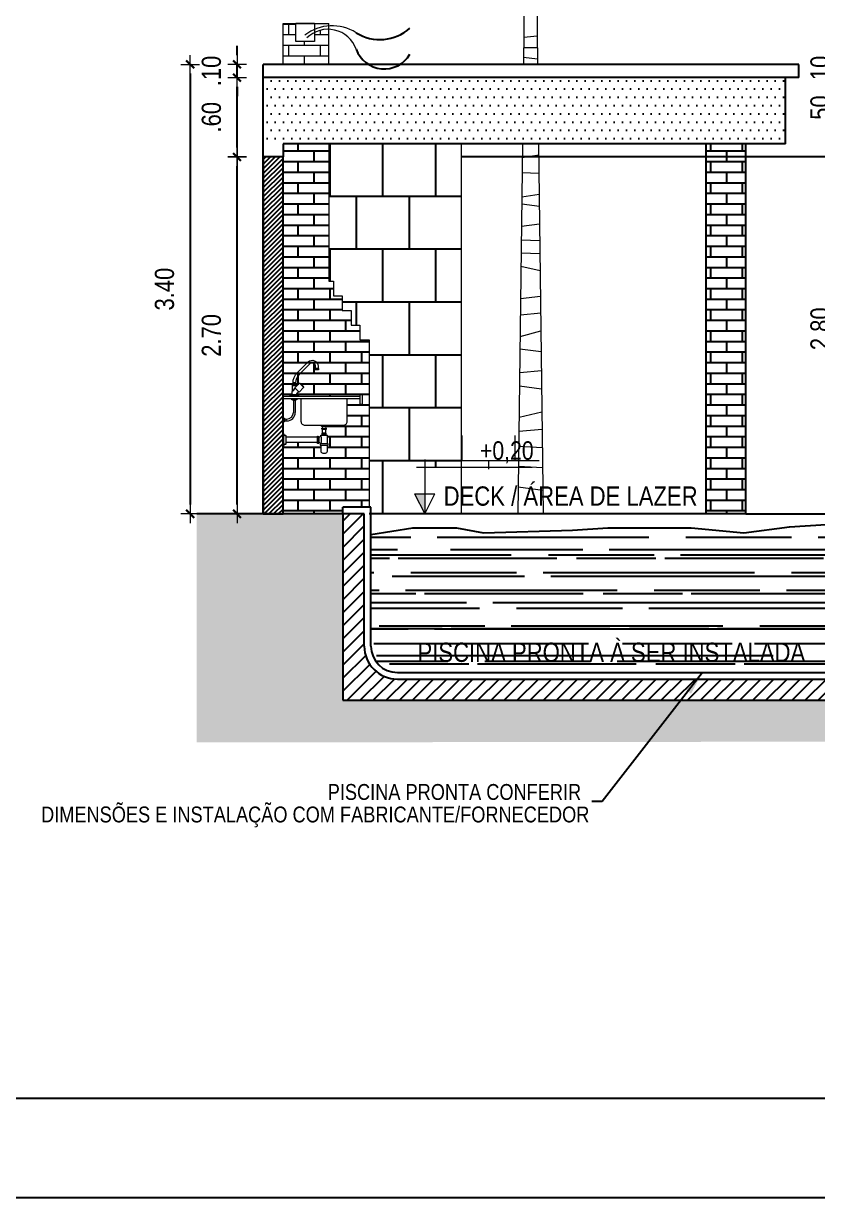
# Model space of a CAD drawing. Header units: millimetres. Extents: x -6300 to 1991, y -4770 to 4545.
# Drawn here: x 1393.03 to 1399.04, y 90.19 to 99.07 of the extents above; entities that cross this region are included whole.
import ezdxf
from ezdxf.enums import TextEntityAlignment as Align

# ---------------------------------------------------------------- set-up
doc = ezdxf.new("R2010")
doc.units = ezdxf.units.MM
doc.header["$LTSCALE"] = 20
doc.header["$MEASUREMENT"] = 0
doc.layers.get('0').update_dxf_attribs({"linetype": 'CONTINUOUS'})
doc.layers.get('DEFPOINTS').update_dxf_attribs({"linetype": 'CONTINUOUS'})
for name, color, linetype, lineweight in [('AMBIENTACIÓN', 3, 'CONTINUOUS', 0), ('E-Cta-W', 7, 'CONTINUOUS', 20), ('E-Pen-C', 4, 'CONTINUOUS', 15), ('E-Pen-G', 3, 'CONTINUOUS', 30), ('E-Txt-W', 7, 'CONTINUOUS', 20)]:
    doc.layers.add(name, color=color, linetype=linetype, lineweight=lineweight)
for name, color, linetype in [('COTA', 7, 'CONTINUOUS'), ('COTAS', 3, 'CONTINUOUS'), ('E-hatch', 8, 'CONTINUOUS'), ('E-txt-g', 3, 'CONTINUOUS')]:
    doc.layers.add(name, color=color, linetype=linetype)
doc.styles.add('F2', font='ARIALN.TTF')
doc.styles.add('REG60', font='romans.shx', dxfattribs={"width": 0.8, "height": 0.15})
doc.styles.add('REG80', font='romans.shx', dxfattribs={"width": 0.8, "height": 0.2})
doc.dimstyles.new('DIMENSION-1', dxfattribs={"dimtxt": 0.145, "dimasz": 0.07, "dimexe": 1, "dimexo": 0, "dimgap": 0.12, "dimtad": 1, "dimzin": 7, "dimdsep": 46, "dimtxsty": 'F2', "dimblk1": 'TRACO', "dimblk2": 'TRACO', "dimsah": 1, "dimcen": 1, "dimse1": 1, "dimse2": 1, "dimclrd": 4, "dimclre": 256, "dimclrt": 4, "dimadec": 8, "dimazin": 0, "dimtfac": 1, "dimtix": 1, "dimtmove": 2, "dimatfit": 3, "dimldrblk": 'TRACO', "dimfxl": 1, "dimtolj": 1, "dimtzin": 0, "dimarcsym": 0})
doc.dimstyles.get("Standard").update_dxf_attribs({"dimtxt": 0.18, "dimasz": 0.18, "dimexe": 0.18, "dimexo": 0.0625, "dimgap": 0.09, "dimtad": 0, "dimtih": 1, "dimtoh": 1, "dimdec": 4, "dimzin": 0, "dimdsep": 46, "dimtxsty": 'Standard', "dimcen": 0.09, "dimadec": 0, "dimazin": 0, "dimtfac": 1, "dimtdec": 4, "dimtofl": 0, "dimtmove": 0, "dimatfit": 3, "dimfxl": 1, "dimtolj": 1, "dimtzin": 0, "dimarcsym": 0})
pattern_1 = [(0, (116.748856, -69.83677), (0, 0.08001), []), (90, (116.74886, -69.83677), (-0.12, 0.08001), [0.08001, -0.08001])]
pattern_2 = [(0, (116.74886, -69.83677), (0, 0.4), []), (90, (116.74886, -69.83677), (-0.2, 0.4), [0.4, -0.4])]

# ---------------------------------------------------------------- blocks, each defined once
blk = doc.blocks.new('TXT-AMB75')
at = {"layer": 'E-txt-g', "style": 'REG80', "width": 0.8, "flags": 8}
blk.add_attdef('TXT', text='', height=0.2, dxfattribs=at).set_placement((0.005, 0.296), align=Align.CENTER)
at = {"layer": 'E-Txt-W', "style": 'REG60', "width": 0.8, "flags": 8}
blk.add_attdef('TXT', text='', height=0.15, dxfattribs=at).set_placement((0.005, 0.027), align=Align.CENTER)
blk = doc.blocks.new('Ind-Nivel-CT2')
at = {"color": 4}
for p, q in [((0, 0.587), (0, 0)), ((-0.088, 0.505), (1.16, 0.505)), ((-0.109, 0.218), (0, 0)), ((-0.109, 0.218), (0.109, 0.218)), ((0, 0), (0.109, 0.218))]:
    blk.add_line(p, q, dxfattribs=at)
blk.add_solid([(-0.109, 0.218), (0, 0.218), (0, 0)], dxfattribs=at)
at = {"color": 4, "style": 'F2'}
blk.add_attdef('NIVEL1', (0.162, 0.601), '', height=0.2, dxfattribs=at)
blk = doc.blocks.new('TRACO')
at = {"layer": 'E-Pen-C'}
for p, q in [((-1, 0), (1, 0)), ((0, 1), (0, -1))]:
    blk.add_line(p, q, dxfattribs=at)
at = {"layer": 'E-Pen-G'}
blk.add_line((-0.42, -0.42), (0.42, 0.42), dxfattribs=at)
blk = doc.blocks.new('*D680')
at = {"layer": 'COTA', "color": 4, "linetype": 'Continuous', "lineweight": -2}
blk.add_line((1394.6463, 95.4296), (1394.6463, 97.9896), dxfattribs=at)
at = {"layer": 'DEFPOINTS', "color": 0, "linetype": 'Continuous'}
for p in [(1394.6463, 98.0596), (1394.8441, 98.0596, 3.6436), (1394.8441, 95.3596, 3.6436)]:
    blk.add_point(p, dxfattribs=at)
at = {"layer": 'COTA', "color": 4, "linetype": 'Continuous', "lineweight": -2, "xscale": 0.07, "yscale": 0.07, "zscale": 0.07}
for p, rotation in [((1394.6463, 98.0596), 90), ((1394.6463, 95.3596), 270)]:
    blk.add_blockref('TRACO', p, dxfattribs=dict(at, rotation=rotation))
at = {"layer": 'COTA', "color": 4, "linetype": 'Continuous', "insert": (1394.4523, 96.7096), "char_height": 0.145, "attachment_point": 5, "rotation": 90, "style": 'F2'}
blk.add_mtext('\\A1;2.70', dxfattribs=at)
blk = doc.blocks.new('*D681')
at = {"layer": 'COTA', "color": 4, "linetype": 'Continuous', "lineweight": -2}
blk.add_line((1394.6463, 98.1296), (1394.6463, 98.5896), dxfattribs=at)
at = {"layer": 'DEFPOINTS', "color": 0, "linetype": 'Continuous'}
for p in [(1394.6463, 98.6596), (1394.8441, 98.6596, 3.6436), (1394.8441, 98.0596, 3.6436)]:
    blk.add_point(p, dxfattribs=at)
at = {"layer": 'COTA', "color": 4, "linetype": 'Continuous', "lineweight": -2, "xscale": 0.07, "yscale": 0.07, "zscale": 0.07}
for p, rotation in [((1394.6463, 98.6596), 90), ((1394.6463, 98.0596), 270)]:
    blk.add_blockref('TRACO', p, dxfattribs=dict(at, rotation=rotation))
at = {"layer": 'COTA', "color": 4, "linetype": 'Continuous', "insert": (1394.4523, 98.3596), "char_height": 0.145, "attachment_point": 5, "rotation": 90, "style": 'F2'}
blk.add_mtext('\\A1;.60', dxfattribs=at)
blk = doc.blocks.new('*D682')
at = {"layer": 'COTA', "color": 4, "linetype": 'Continuous', "lineweight": -2}
for p, q in [((1394.6463, 98.8296), (1394.6463, 98.8996)), ((1394.6463, 98.6596), (1394.6463, 98.7596)), ((1394.6463, 98.5896), (1394.6463, 98.5196))]:
    blk.add_line(p, q, dxfattribs=at)
at = {"layer": 'DEFPOINTS', "color": 0, "linetype": 'Continuous'}
for p in [(1394.6463, 98.7596), (1394.8441, 98.7596, 3.6436), (1394.8441, 98.6596, 3.6436)]:
    blk.add_point(p, dxfattribs=at)
at = {"layer": 'COTA', "color": 4, "linetype": 'Continuous', "lineweight": -2, "xscale": 0.07, "yscale": 0.07, "zscale": 0.07}
for p, rotation in [((1394.6463, 98.7596), 270), ((1394.6463, 98.6596), 90)]:
    blk.add_blockref('TRACO', p, dxfattribs=dict(at, rotation=rotation))
at = {"layer": 'COTA', "color": 4, "linetype": 'Continuous', "insert": (1394.4523, 98.7096), "char_height": 0.145, "attachment_point": 5, "rotation": 90, "style": 'F2'}
blk.add_mtext('\\A1;.10', dxfattribs=at)
blk = doc.blocks.new('*D683')
at = {"layer": 'COTA', "color": 4, "linetype": 'Continuous', "lineweight": -2}
blk.add_line((1394.2916, 98.6896), (1394.2916, 95.4296), dxfattribs=at)
at = {"layer": 'DEFPOINTS', "color": 0, "linetype": 'Continuous'}
for p in [(1394.8441, 98.7596, 3.6436), (1394.2916, 95.3596), (1394.8441, 95.3596, 3.6436)]:
    blk.add_point(p, dxfattribs=at)
at = {"layer": 'COTA', "color": 4, "linetype": 'Continuous', "lineweight": -2, "xscale": 0.07, "yscale": 0.07, "zscale": 0.07}
for p, rotation in [((1394.2916, 98.7596), 90), ((1394.2916, 95.3596), 270)]:
    blk.add_blockref('TRACO', p, dxfattribs=dict(at, rotation=rotation))
at = {"layer": 'COTA', "color": 4, "linetype": 'Continuous', "insert": (1394.0975, 97.0596), "char_height": 0.145, "attachment_point": 5, "rotation": 90, "style": 'F2'}
blk.add_mtext('\\A1;3.40', dxfattribs=at)
blk = doc.blocks.new('*D684')
at = {"layer": 'COTA', "color": 4, "linetype": 'Continuous', "lineweight": -2}
for p, q in [((1399.2496, 98.8296), (1399.2496, 98.8996)), ((1399.2496, 98.7596), (1399.2496, 98.6596)), ((1399.2496, 98.5896), (1399.2496, 98.5196))]:
    blk.add_line(p, q, dxfattribs=at)
at = {"layer": 'DEFPOINTS', "color": 0, "linetype": 'Continuous'}
for p in [(1398.8941, 98.7596, 3.3971), (1398.8941, 98.6596, 3.6436), (1399.2496, 98.6596)]:
    blk.add_point(p, dxfattribs=at)
at = {"layer": 'COTA', "color": 4, "linetype": 'Continuous', "lineweight": -2, "xscale": 0.07, "yscale": 0.07, "zscale": 0.07}
for p, rotation in [((1399.2496, 98.7596), 270), ((1399.2496, 98.6596), 90)]:
    blk.add_blockref('TRACO', p, dxfattribs=dict(at, rotation=rotation))
at = {"layer": 'COTA', "color": 4, "linetype": 'Continuous', "insert": (1399.0555, 98.7096), "char_height": 0.145, "attachment_point": 5, "rotation": 90, "style": 'F2'}
blk.add_mtext('\\A1;.10', dxfattribs=at)
blk = doc.blocks.new('*D685')
at = {"layer": 'COTA', "color": 4, "linetype": 'Continuous', "lineweight": -2}
blk.add_line((1399.2496, 98.5896), (1399.2496, 98.2296), dxfattribs=at)
at = {"layer": 'DEFPOINTS', "color": 0, "linetype": 'Continuous'}
for p in [(1398.8941, 98.6596, 3.6436), (1398.7941, 98.1596, 3.3971), (1399.2496, 98.1596)]:
    blk.add_point(p, dxfattribs=at)
at = {"layer": 'COTA', "color": 4, "linetype": 'Continuous', "lineweight": -2, "xscale": 0.07, "yscale": 0.07, "zscale": 0.07}
for p, rotation in [((1399.2496, 98.6596), 90), ((1399.2496, 98.1596), 270)]:
    blk.add_blockref('TRACO', p, dxfattribs=dict(at, rotation=rotation))
at = {"layer": 'COTA', "color": 4, "linetype": 'Continuous', "insert": (1399.0555, 98.4096), "char_height": 0.145, "attachment_point": 5, "rotation": 90, "style": 'F2'}
blk.add_mtext('\\A1;.50', dxfattribs=at)
blk = doc.blocks.new('*D686')
at = {"layer": 'COTA', "color": 4, "linetype": 'Continuous', "lineweight": -2}
blk.add_line((1399.2496, 98.0896), (1399.2496, 95.4296), dxfattribs=at)
at = {"layer": 'DEFPOINTS', "color": 0, "linetype": 'Continuous'}
for p in [(1398.7941, 98.1596, 3.3971), (1398.4941, 95.3596, 4.4337), (1399.2496, 95.3596)]:
    blk.add_point(p, dxfattribs=at)
at = {"layer": 'COTA', "color": 4, "linetype": 'Continuous', "lineweight": -2, "xscale": 0.07, "yscale": 0.07, "zscale": 0.07}
for p, rotation in [((1399.2496, 98.1596), 90), ((1399.2496, 95.3596), 270)]:
    blk.add_blockref('TRACO', p, dxfattribs=dict(at, rotation=rotation))
at = {"layer": 'COTA', "color": 4, "linetype": 'Continuous', "insert": (1399.0555, 96.7596), "char_height": 0.145, "attachment_point": 5, "rotation": 90, "style": 'F2'}
blk.add_mtext('\\A1;2.80', dxfattribs=at)

msp = doc.modelspace()

# ---------------------------------------------------------------- hatches: boundary and pattern name
h = msp.add_hatch()
h.set_pattern_fill('DOTS', style=0)
h.set_pattern_definition([(0, (-28.533675, -25.989045), (0.03125, 0.0625), [0, -0.0625])])
h.paths.add_polyline_path([(1394.8441, 98.6596), (1394.8441, 98.1596), (1394.9941, 98.1596), (1398.7941, 98.1596), (1398.7941, 98.6596)])
at = {"layer": 'AMBIENTACIÓN', "lineweight": 13}
h = msp.add_hatch(dxfattribs=at)
h.set_pattern_fill('AR-BRSTD', color=8, scale=0.03, style=0)
h.set_pattern_definition([(0, (92.55654, -69.83677), (0, 0.08001), []), (90, (92.55654, -69.83677), (-0.12, 0.08001), [0.08001, -0.08001])])
h.paths.add_polyline_path([(1395.3396, 99.0246, 0.124316), (1395.2315, 99.0003), (1395.2315, 98.933), (1395.0898, 98.933), (1395.0898, 99.0674), (1394.9941, 99.0674), (1394.9941, 98.7596), (1395.3396, 98.7596)])
h = msp.add_hatch(dxfattribs=at)
h.set_pattern_fill('AR-B88', color=8, scale=0.05, style=0)
h.set_pattern_definition(pattern_2)
h.paths.add_polyline_path([(1396.2627, 95.699), (1396.9311, 95.699), (1396.9311, 95.9514), (1396.2627, 95.9514)])
at = {"layer": 'COTA', "linetype": 'Continuous'}
h = msp.add_hatch(dxfattribs=at)
h.set_pattern_fill('AR-BRSTD', color=8, scale=0.03, style=0)
h.set_pattern_definition(pattern_1)
edge = h.paths.add_edge_path()
edge.add_line((1395.3408, 98.1596), (1394.9941, 98.1596))
edge.add_line((1394.9941, 98.1596), (1394.9941, 96.2496))
edge.add_line((1394.9941, 96.2496), (1395.0441, 96.2496))
edge.add_line((1395.0441, 96.2496), (1395.0441, 96.2516))
edge.add_line((1395.0441, 96.2516), (1395.0616, 96.2596))
edge.add_line((1395.0616, 96.2596), (1395.0616, 96.2763))
edge.add_arc((1395.0816, 96.2763), 0.02, 151.04498, 180, ccw=False)
edge.add_line((1395.0641, 96.286), (1395.0641, 96.3296))
edge.add_line((1395.0641, 96.3296), (1395.0641, 96.3396))
edge.add_line((1395.0641, 96.3396), (1395.0691, 96.3496))
edge.add_line((1395.0691, 96.3496), (1395.0891, 96.3496))
edge.add_line((1395.0891, 96.3496), (1395.0941, 96.3396))
edge.add_line((1395.0941, 96.3396), (1395.0941, 96.3296))
edge.add_line((1395.0941, 96.3296), (1395.0941, 96.3242))
edge.add_line((1395.0941, 96.3242), (1395.1182, 96.3482))
edge.add_arc((1395.0788, 96.2771), 0.0813, 28.93726, 61.06274, ccw=False)
edge.add_line((1395.15, 96.3164), (1395.1146, 96.2811))
edge.add_line((1395.1146, 96.2811), (1395.0972, 96.2707))
edge.add_arc((1395.0986, 96.2693), 0.002, 135, 180)
edge.add_line((1395.0966, 96.2693), (1395.0966, 96.2596))
edge.add_line((1395.0966, 96.2596), (1395.1185, 96.2496))
edge.add_line((1395.1185, 96.2496), (1395.5741, 96.2496))
edge.add_line((1395.5741, 96.2496), (1395.5741, 96.2596))
edge.add_line((1395.5741, 96.2596), (1395.5941, 96.2596))
edge.add_line((1395.5941, 96.2596), (1395.5941, 96.1896))
edge.add_line((1395.5941, 96.1896), (1395.5741, 96.1896))
edge.add_line((1395.5741, 96.1896), (1395.5741, 96.2296))
edge.add_line((1395.5741, 96.2296), (1395.4791, 96.2296))
edge.add_line((1395.4791, 96.2296), (1395.4791, 96.0596))
edge.add_arc((1395.4491, 96.0596), 0.03, -90, 0, ccw=False)
edge.add_line((1395.4491, 96.0296), (1395.3291, 96.0296))
edge.add_line((1395.3291, 96.0296), (1395.3291, 96.0276))
edge.add_line((1395.3291, 96.0276), (1395.3271, 96.0276))
edge.add_arc((1395.3231, 96.0306), 0.005, 270, 323.1301, ccw=False)
edge.add_line((1395.3231, 96.0256), (1395.3231, 96.0236))
edge.add_line((1395.3231, 96.0236), (1395.3161, 96.0236))
edge.add_line((1395.3161, 96.0236), (1395.3186, 96.0221))
edge.add_line((1395.3186, 96.0221), (1395.3186, 96.0161))
edge.add_line((1395.3186, 96.0161), (1395.3161, 96.0146))
edge.add_line((1395.3161, 96.0146), (1395.3186, 96.0131))
edge.add_line((1395.3186, 96.0131), (1395.3186, 96.0086))
edge.add_line((1395.3186, 96.0086), (1395.3211, 96.0086))
edge.add_line((1395.3211, 96.0086), (1395.3211, 95.9986))
edge.add_line((1395.3211, 95.9986), (1395.3161, 95.9986))
edge.add_line((1395.3161, 95.9986), (1395.3161, 95.9703))
edge.add_line((1395.3161, 95.9703), (1395.3211, 95.9703))
edge.add_line((1395.3211, 95.9703), (1395.3211, 95.9603))
edge.add_line((1395.3211, 95.9603), (1395.3161, 95.9603))
edge.add_line((1395.3161, 95.9603), (1395.3191, 95.9585))
edge.add_line((1395.3191, 95.9585), (1395.3191, 95.9591))
edge.add_line((1395.3191, 95.9591), (1395.3161, 95.9573))
edge.add_line((1395.3161, 95.9573), (1395.3211, 95.9543))
edge.add_line((1395.3211, 95.9543), (1395.3291, 95.9543))
edge.add_line((1395.3291, 95.9543), (1395.3291, 95.8899))
edge.add_line((1395.3291, 95.8899), (1395.3341, 95.8899))
edge.add_line((1395.3341, 95.8899), (1395.3341, 95.8799))
edge.add_line((1395.3341, 95.8799), (1395.334, 95.8799))
edge.add_arc((1395.334, 95.8749), 0.005, 90, 190.56273)
edge.add_line((1395.3291, 95.8739), (1395.3291, 95.8344))
edge.add_arc((1395.3141, 95.8344), 0.015, -90, 0, ccw=False)
edge.add_line((1395.3141, 95.8194), (1395.2941, 95.8194))
edge.add_arc((1395.2941, 95.8344), 0.015, 180, 270, ccw=False)
edge.add_line((1395.2791, 95.8344), (1395.2791, 95.8758))
edge.add_arc((1395.2742, 95.8749), 0.005, 10.56273, 90.97093)
edge.add_line((1395.2741, 95.8799), (1395.2741, 95.8899))
edge.add_line((1395.2741, 95.8899), (1395.2791, 95.8899))
edge.add_arc((1395.2641, 95.8836), 0.0162, 22.61986, 90)
edge.add_line((1395.2641, 95.8999), (1395.2641, 95.8949))
edge.add_line((1395.2641, 95.8949), (1395.2591, 95.8929))
edge.add_line((1395.2591, 95.8929), (1395.2541, 95.8929))
edge.add_line((1395.2541, 95.8929), (1395.2541, 95.8999))
edge.add_line((1395.2541, 95.8999), (1395.0171, 95.8999))
edge.add_line((1395.0171, 95.8999), (1395.0171, 95.8881))
edge.add_line((1395.0171, 95.8881), (1395.0141, 95.8881))
edge.add_line((1395.0141, 95.8881), (1395.0141, 95.8871))
edge.add_arc((1395.0141, 95.87), 0.0171, 90, 180)
edge.add_line((1394.997, 95.87), (1394.9941, 95.3596))
edge.add_line((1394.9941, 95.3596), (1395.4467, 95.3596))
edge.add_line((1395.4467, 95.3596), (1395.4467, 95.4096))
edge.add_line((1395.4467, 95.4096), (1395.6441, 95.4096))
edge.add_line((1395.6441, 95.4096), (1395.6441, 96.6765))
edge.add_line((1395.6441, 96.6765), (1395.5749, 96.6765))
edge.add_line((1395.5749, 96.6765), (1395.5749, 96.7873))
edge.add_line((1395.5749, 96.7873), (1395.508, 96.7873))
edge.add_line((1395.508, 96.7873), (1395.508, 96.898))
edge.add_line((1395.508, 96.898), (1395.4411, 96.898))
edge.add_line((1395.4411, 96.898), (1395.4411, 97.0087))
edge.add_line((1395.4411, 97.0087), (1395.3742, 97.0087))
edge.add_line((1395.3742, 97.0087), (1395.3742, 97.1195))
edge.add_line((1395.3742, 97.1195), (1395.3408, 97.1195))
edge.add_line((1395.3408, 97.1195), (1395.3408, 98.1596))
h.paths.add_polyline_path([(1395.2366, 96.4596), (1395.2616, 96.4596), (1395.2616, 96.4496), (1395.2366, 96.4496)], flags=16)
h = msp.add_hatch(dxfattribs=at)
h.set_pattern_fill('AR-B88', color=8, scale=0.05, style=0)
h.set_pattern_definition(pattern_2)
h.paths.add_polyline_path([(1396.3441, 98.1596), (1395.3408, 98.1596), (1395.3408, 97.1195), (1395.3742, 97.1195), (1395.3742, 97.0087), (1395.4411, 97.0087), (1395.4411, 96.898), (1395.508, 96.898), (1395.508, 96.7873), (1395.5749, 96.7873), (1395.5749, 96.6765), (1395.6441, 96.6765), (1395.6441, 95.3596), (1396.0649, 95.3596), (1395.9887, 95.512), (1396.0649, 95.512), (1396.0649, 95.7128), (1396.3441, 95.7128)])
h = msp.add_hatch(dxfattribs=at)
h.set_pattern_fill('AR-BRSTD', color=8, scale=0.03, style=0)
h.set_pattern_definition(pattern_1)
h.paths.add_polyline_path([(1398.1941, 95.3596), (1398.4941, 95.3596), (1398.4941, 98.1596), (1398.1941, 98.1596)])
h = msp.add_hatch(dxfattribs=at)
h.set_pattern_fill('ANSI31', color=8, scale=0.2, style=0)
h.set_pattern_definition([(45, (92.556543, -69.83677), (-0.01767766953, 0.01767766953), [])])
h.paths.add_polyline_path([(1394.9941, 98.0596), (1394.8441, 98.0596), (1394.8441, 95.3596), (1394.9941, 95.3596)])
h = msp.add_hatch(dxfattribs=at)
h.set_pattern_fill('ANSI38', color=8, scale=0.4, style=0)
h.set_pattern_definition([(45, (92.556543, -69.83677), (-0.035355339, 0.035355339), []), (135, (92.556543, -69.83677), (-0.1060660172, 0.035355339), [0.125, -0.075])])
h.paths.add_polyline_path([(1394.341, 95.3596), (1395.4467, 95.3596), (1395.4467, 93.9496), (1399.6464, 93.9496), (1399.6464, 95.3596), (1400.2327, 95.3596), (1400.2327, 95.1596), (1403.4941, 95.1596), (1403.4941, 95.2596), (1414.3441, 95.2596), (1414.3441, 95.1596), (1417.0411, 95.1596), (1417.0379, 94.6117), (1399.9713, 93.6377), (1394.341, 93.6307)])
at = {"layer": 'E-hatch'}
h = msp.add_hatch(dxfattribs=at)
h.set_pattern_fill('_USER', color=256, scale=0.07, angle=45, style=0, pattern_type=0)
h.set_pattern_definition([(45, (92.55654, -69.83677), (-0.0494974747, 0.0494974747), [])])
h.paths.add_polyline_path([(1395.4467, 93.9496), (1399.6464, 93.9496), (1399.6464, 95.3596), (1399.4847, 95.3596), (1399.4847, 94.3596, -0.414214), (1399.2347, 94.1096), (1395.8584, 94.1096, -0.414214), (1395.6084, 94.3596), (1395.6084, 95.3596), (1395.4467, 95.3596)])
h = msp.add_hatch(dxfattribs=at)
h.set_pattern_fill('AR-RROOF', color=256, scale=0.2, style=0)
h.set_pattern_definition([(0, (371.25979, -130.91077), (0.44, 0.2), [3, -0.4, 1, -0.2]), (0, (371.5258, -130.81077), (-0.2, 0.266), [0.6, -0.066, 1.2, -0.15]), (0, (371.35979, -130.74077), (1.04, 0.134), [1.6, -0.28, 0.8, -0.2])])
h.paths.add_polyline_path([(1398.4796, 95.2151), (1398.0793, 95.2537), (1397.4503, 95.2538), (1397.1834, 95.2362), (1396.5091, 95.2152), (1396.3054, 95.2538), (1395.9753, 95.2538), (1395.6584, 95.2047), (1395.6584, 94.3596, 0.414214), (1395.8584, 94.1596), (1399.2347, 94.1596, 0.414214), (1399.4347, 94.3596), (1399.4347, 95.2782), (1399.1011, 95.2782), (1398.8237, 95.2607)])
h.paths.add_polyline_path([(1395.9639, 94.1909), (1398.9898, 94.1909), (1398.9898, 94.47), (1395.9639, 94.47)], flags=24)

# ---------------------------------------------------------------- linework, layer by layer
at = {"color": 2}
msp.add_lwpolyline([(1387.9192, 90.1888), (1460.2759, 90.1888), (1460.2759, 134.7388), (1387.9192, 134.7388)], close=True, dxfattribs=at)
at = {"color": 1}
msp.add_lwpolyline([(1389.7942, 133.9888), (1459.5259, 133.9888), (1459.5259, 90.9388), (1389.7942, 90.9388)], close=True, dxfattribs=at)
at = {"layer": 'AMBIENTACIÓN', "color": 8, "lineweight": 13}
for p, q in [((1396.9019, 100.1424), (1396.9191, 98.7596)), ((1396.8277, 100.0359), (1396.8121, 98.7596)), ((1394.9941, 98.7596, -0.2465), (1394.9941, 99.0674, -0.2465)), ((1394.9941, 99.0674, -0.2465), (1395.3396, 99.0674, -0.2465)), ((1395.3396, 98.7596, -0.2465), (1395.3396, 99.0674, -0.2465)), ((1396.8146, 98.9662), (1396.9164, 98.976)), ((1396.9175, 98.8837), (1396.8136, 98.8835)), ((1396.8127, 98.8129), (1396.9185, 98.8012)), ((1396.3441, 95.3596, -0.2465), (1396.3441, 98.1596, -0.2465)), ((1396.8047, 98.1596), (1396.7705, 95.3596)), ((1396.9265, 98.1596), (1396.9612, 95.3596)), ((1396.8034, 98.0544), (1396.9275, 98.0747)), ((1396.9293, 97.935), (1396.802, 97.9397)), ((1396.7998, 97.7577), (1396.9312, 97.7781)), ((1396.9324, 97.6856), (1396.7991, 97.701)), ((1396.7971, 97.5354), (1396.934, 97.5527)), ((1396.9356, 97.4257), (1396.7958, 97.429)), ((1396.7946, 97.3345), (1396.9368, 97.3283)), ((1396.9384, 97.1985), (1396.7933, 97.2297)), ((1396.7904, 96.9876), (1396.9408, 97.0055)), ((1396.9423, 96.8784), (1396.7888, 96.8619)), ((1396.7869, 96.7001), (1396.944, 96.7439)), ((1396.946, 96.5859), (1396.7857, 96.6054)), ((1396.7835, 96.4293), (1396.9477, 96.4448)), ((1395.1196, 96.3468, -0.2465), (1395.1495, 96.3169, -0.2465)), ((1395.0641, 96.286, -0.2465), (1395.0641, 96.3396, -0.2465)), ((1396.9495, 96.304), (1396.7823, 96.3252)), ((1394.9941, 96.2496, -0.2465), (1395.5741, 96.2496, -0.2465)), ((1395.5741, 96.2296, -0.2465), (1394.9941, 96.2296, -0.2465)), ((1395.0441, 96.2496, -0.2465), (1395.1141, 96.2496, -0.2465)), ((1395.0601, 96.2256, -0.2465), (1395.0981, 96.2256, -0.2465)), ((1395.0601, 96.2236, -0.2465), (1395.0601, 96.2256, -0.2465)), ((1395.0601, 96.2236, -0.2465), (1395.0981, 96.2236, -0.2465)), ((1395.0716, 96.2186, -0.2465), (1395.0716, 96.1271, -0.2465)), ((1395.0866, 96.2186, -0.2465), (1395.0866, 96.1271, -0.2465)), ((1395.0981, 96.2236, -0.2465), (1395.0981, 96.2256, -0.2465)), ((1396.7794, 96.0899), (1396.9516, 96.1307)), ((1395.0141, 96.0771, -0.2465), (1395.0216, 96.0771, -0.2465)), ((1395.0141, 96.0621, -0.2465), (1395.0216, 96.0621, -0.2465)), ((1395.2851, 96.0256, -0.2465), (1395.3231, 96.0256, -0.2465)), ((1395.2851, 96.0236, -0.2465), (1395.2851, 96.0256, -0.2465)), ((1395.2851, 96.0236, -0.2465), (1395.3231, 96.0236, -0.2465)), ((1395.2921, 95.9703, -0.2465), (1395.2921, 95.9986, -0.2465)), ((1395.3161, 95.9703, -0.2465), (1395.3161, 95.9986, -0.2465)), ((1395.3231, 96.0236, -0.2465), (1395.3231, 96.0256, -0.2465)), ((1396.9532, 95.9984), (1396.7781, 95.9821)), ((1395.2541, 95.9393, -0.2465), (1395.0171, 95.9393, -0.2465)), ((1395.2791, 95.9543, -0.2465), (1395.3291, 95.9543, -0.2465)), ((1395.2791, 95.9493, -0.2465), (1395.2791, 95.9543, -0.2465)), ((1395.2891, 95.9603, -0.2465), (1395.2891, 95.9653, -0.2465)), ((1395.2891, 95.9603, -0.2465), (1395.3191, 95.9603, -0.2465)), ((1395.3191, 95.9603, -0.2465), (1395.3191, 95.9653, -0.2465)), ((1395.3291, 95.8899, -0.2465), (1395.3291, 95.9543, -0.2465)), ((1395.2541, 95.8999, -0.2465), (1395.0171, 95.8999, -0.2465)), ((1395.2591, 95.8949, -0.2465), (1395.2641, 95.8949, -0.2465)), ((1396.7767, 95.8713), (1396.9549, 95.8622)), ((1396.9568, 95.7081), (1396.7748, 95.718)), ((1396.7729, 95.563), (1396.9589, 95.5399))]:
    msp.add_line(p, q, dxfattribs=at)
msp.add_lwpolyline([(1395.0898, 99.07), (1395.2315, 99.07), (1395.2315, 98.933), (1395.0898, 98.933)], close=True, dxfattribs=at)
msp.add_lwpolyline([(1395.3408, 98.1596), (1395.3408, 97.1195), (1395.3742, 97.1195), (1395.3742, 97.0087), (1395.4411, 97.0087), (1395.4411, 96.898), (1395.508, 96.898), (1395.508, 96.7873), (1395.5749, 96.7873), (1395.5749, 96.6765), (1395.6441, 96.6765), (1395.6441, 95.4096)], dxfattribs=at)
at = {"layer": 'AMBIENTACIÓN', "color": 8, "lineweight": 13, "elevation": -0.2465}
for points in [[(1395.2391, 96.4765, 0.664582), (1395.1966, 96.4944), (1395.1862, 96.4839), (1395.1155, 96.4132, 0.198912), (1395.0891, 96.3496), (1395.0691, 96.3496, -0.198912), (1395.1013, 96.4274), (1395.172, 96.4981), (1395.1825, 96.5085, -0.666179), (1395.2591, 96.4765), (1395.2591, 96.4596), (1395.2391, 96.4596)], [(1395.0828, 96.3129), (1395.1171, 96.3472, -0.198912), (1395.1185, 96.3477, -0.131749), (1395.1195, 96.3475, -0.131459), (1395.1492, 96.3178, -0.22434), (1395.1494, 96.3161, -0.107064), (1395.1489, 96.3153), (1395.1146, 96.2811)], [(1395.0675, 96.2905), (1395.0863, 96.3093), (1395.1111, 96.2846), (1395.0972, 96.2707, 0.198912), (1395.0966, 96.2693), (1395.0966, 96.2596), (1395.0616, 96.2596), (1395.0616, 96.2763, -0.198912)], [(1395.0641, 96.3296), (1395.0941, 96.3296), (1395.0941, 96.3242), (1395.0828, 96.3129), (1395.0863, 96.3093), (1395.0675, 96.2905, 0.070124), (1395.0641, 96.286)], [(1395.0171, 95.9491, 0.414214), (1395.0151, 95.9511), (1395.0141, 95.9511), (1395.0141, 95.9521, -0.378105), (1394.9971, 95.9671), (1394.9941, 95.9671), (1394.9941, 95.8721), (1394.9971, 95.8721, -0.378105), (1395.0141, 95.8871), (1395.0141, 95.8881), (1395.0151, 95.8881, 0.414214), (1395.0171, 95.8901)], [(1394.9971, 95.9671, 0.378105), (1395.0141, 95.9521), (1395.0141, 95.8871, 0.378105), (1394.9971, 95.8721)], [(1395.2641, 95.9393, 0.302776), (1395.2791, 95.9493, -0.125347), (1395.2791, 95.8899, 0.302776), (1395.2641, 95.8999)], [(1395.2791, 95.8344, 0.414214), (1395.2941, 95.8194), (1395.3141, 95.8194, 0.414214), (1395.3291, 95.8344), (1395.3291, 95.8758), (1395.2791, 95.8758)]]:
    msp.add_lwpolyline(points, format="xyb", close=True, dxfattribs=at)
for points in [[(1395.2366, 96.4596), (1395.2616, 96.4596), (1395.2616, 96.4496), (1395.2366, 96.4496)], [(1395.0691, 96.3496), (1395.0891, 96.3496), (1395.0941, 96.3396), (1395.0641, 96.3396)], [(1395.0616, 96.2596), (1395.0966, 96.2596), (1395.1141, 96.2516), (1395.0441, 96.2516)], [(1395.0641, 96.3396), (1395.0941, 96.3396), (1395.0941, 96.3296), (1395.0641, 96.3296)], [(1395.5941, 96.2596), (1395.5741, 96.2596), (1395.5741, 96.1896), (1395.5941, 96.1896)], [(1395.0441, 96.2516), (1395.1141, 96.2516), (1395.1141, 96.2496), (1395.0441, 96.2496)], [(1395.0541, 96.2296), (1395.1041, 96.2296), (1395.1041, 96.2276), (1395.0541, 96.2276)], [(1395.0911, 96.2236), (1395.0671, 96.2236), (1395.0671, 96.2186), (1395.0911, 96.2186)], [(1394.9941, 96.0821), (1394.9941, 96.0571), (1395.0041, 96.0571), (1395.0041, 96.0821)], [(1395.0041, 96.0821), (1395.0141, 96.0771), (1395.0141, 96.0621), (1395.0041, 96.0571)], [(1395.2791, 96.0296), (1395.3291, 96.0296), (1395.3291, 96.0276), (1395.2791, 96.0276)], [(1395.3211, 96.0036), (1395.2871, 96.0036), (1395.2871, 96.0086), (1395.3211, 96.0086)], [(1394.9941, 95.9671), (1394.9971, 95.9671), (1394.9971, 95.8721), (1394.9941, 95.8721)], [(1395.2591, 95.8929), (1395.2541, 95.8929), (1395.2541, 95.9463), (1395.2591, 95.9463)], [(1395.2591, 95.9443), (1395.2641, 95.9443), (1395.2641, 95.8949), (1395.2591, 95.8949)], [(1395.3211, 95.9703), (1395.2871, 95.9703), (1395.2871, 95.9653), (1395.3211, 95.9653)], [(1395.2741, 95.8899), (1395.2741, 95.8799), (1395.3341, 95.8799), (1395.3341, 95.8899)]]:
    msp.add_lwpolyline(points, close=True, dxfattribs=at)
msp.add_lwpolyline([(1395.1291, 96.2296), (1395.1291, 96.0596, 0.414214), (1395.1591, 96.0296), (1395.4491, 96.0296, 0.414214), (1395.4791, 96.0596), (1395.4791, 96.2296)], format="xyb", dxfattribs=at)
for points in [[(1395.3191, 96.0036), (1395.3191, 95.9986), (1395.2891, 95.9986), (1395.2891, 96.0036)], [(1395.2921, 96.0236), (1395.2896, 96.0221), (1395.2921, 96.0206), (1395.2896, 96.0191), (1395.2921, 96.0176), (1395.2896, 96.0161), (1395.2921, 96.0146), (1395.2896, 96.0131), (1395.2921, 96.0116), (1395.2896, 96.0101), (1395.2921, 96.0086)], [(1395.3161, 96.0236), (1395.3186, 96.0221), (1395.3161, 96.0206), (1395.3186, 96.0191), (1395.3161, 96.0176), (1395.3186, 96.0161), (1395.3161, 96.0146), (1395.3186, 96.0131), (1395.3161, 96.0116), (1395.3186, 96.0101), (1395.3161, 96.0086)], [(1395.2921, 95.9603), (1395.2896, 95.9588), (1395.2921, 95.9573), (1395.2896, 95.9558), (1395.2921, 95.9543)], [(1395.3161, 95.9603), (1395.3186, 95.9588), (1395.3161, 95.9573), (1395.3186, 95.9558), (1395.3161, 95.9543)]]:
    msp.add_lwpolyline(points, dxfattribs=at)
at = {"layer": 'AMBIENTACIÓN', "color": 8, "lineweight": 13}
for centre, radius, start, end in [((1395.3661, 98.7122), 0.339, 57.82696, 127.56495), ((1395.3337, 98.7985), 0.2262, 19.76948, 134.69264), ((1395.0601, 96.2306, -0.2465), 0.005, 216.8699, 270), ((1395.0981, 96.2306, -0.2465), 0.005, 270, 323.1301), ((1395.0216, 96.1271, -0.2465), 0.05, 270, 0), ((1395.0216, 96.1271, -0.2465), 0.065, 270, 0), ((1395.2851, 96.0306, -0.2465), 0.005, 216.8699, 270), ((1395.3231, 96.0306, -0.2465), 0.005, 270, 323.1301), ((1395.2742, 95.8749, -0.2465), 0.005, 10.56273, 90.97093), ((1395.334, 95.8749, -0.2465), 0.005, 89.02907, 169.43727)]:
    msp.add_arc(centre, radius, start, end, dxfattribs=at)
at = {"layer": 'COTA', "color": 2, "linetype": 'Continuous'}
for p, q in [((1394.8441, 95.3596), (1394.8441, 98.7596)), ((1394.9941, 98.7596), (1394.8441, 98.7596)), ((1398.8941, 98.7596), (1394.9941, 98.7596)), ((1398.8941, 98.6596, -0.2465), (1398.8941, 98.7596, -0.2465)), ((1398.8941, 98.6596), (1394.8441, 98.6596)), ((1398.7941, 98.1596, -0.2465), (1398.7941, 98.6596, -0.2465)), ((1398.7941, 98.1596), (1394.9941, 98.1596)), ((1394.9941, 98.1596), (1394.9941, 98.0596)), ((1398.1941, 95.3596, -0.2465), (1398.1941, 98.1596, -0.2465)), ((1398.4941, 95.3596, 0.7901), (1398.4941, 98.1596, 0.7901))]:
    msp.add_line(p, q, dxfattribs=at)
at = {"layer": 'COTA', "color": 5, "linetype": 'Continuous'}
for p, q in [((1394.9941, 95.3596, -0.2465), (1394.9941, 98.0596)), ((1395.4467, 95.3596, -4.1367), (1395.4467, 95.4096, -4.1367)), ((1395.6584, 95.4096), (1395.4467, 95.4096)), ((1395.6584, 94.3596, -3.8902), (1395.6584, 95.4096, -3.8902)), ((1395.6084, 95.3596), (1395.4467, 95.3596)), ((1395.6084, 94.3596, -3.8902), (1395.6084, 95.3596, -3.8902)), ((1398.4941, 95.3596), (1395.6584, 95.3596)), ((1398.4941, 95.3596, 0.7901), (1399.4347, 95.3596, 0.7901)), ((1395.8584, 94.1596, 0.7901), (1399.2347, 94.1596, 0.7901)), ((1395.8584, 94.1096, 0.7901), (1399.2347, 94.1096, 0.7901))]:
    msp.add_line(p, q, dxfattribs=at)
at = {"layer": 'COTA', "color": 8, "linetype": 'Continuous'}
msp.add_line((1402.1941, 98.0596), (1396.3441, 98.0596), dxfattribs=at)
at = {"layer": 'COTA', "color": 1, "linetype": 'Continuous'}
for p, q in [((1395.4467, 95.3596), (1394.341, 95.3596)), ((1395.4467, 95.3596), (1395.4467, 93.9496)), ((1395.4467, 93.9496, 0.7901), (1399.6464, 93.9496, 0.7901))]:
    msp.add_line(p, q, dxfattribs=at)
at = {"layer": 'COTA', "color": 5, "linetype": 'Continuous'}
msp.add_lwpolyline([(1394.9941, 98.0596), (1394.8441, 98.0596), (1394.8441, 95.3596), (1394.9941, 95.3596)], close=True, dxfattribs=at)
at = {"layer": 'COTA', "color": 7, "linetype": 'Continuous', "elevation": -3.8902}
msp.add_lwpolyline([(1395.6584, 95.2047), (1395.9753, 95.2538), (1396.3054, 95.2538), (1396.5091, 95.2152), (1397.1834, 95.2362), (1397.4503, 95.2538), (1398.0793, 95.2537), (1398.4796, 95.2151), (1398.8237, 95.2607), (1399.1011, 95.2782), (1399.4347, 95.2782)], dxfattribs=at)
at = {"layer": 'COTA', "color": 5, "linetype": 'Continuous'}
for radius in [0.25, 0.2]:
    msp.add_arc((1395.8584, 94.3596, 0.7901), radius, 180, 270, dxfattribs=at)
at = {"layer": 'COTAS', "color": 8}
for centre, radius, start, end in [((1395.7271, 99.286), 0.339, 237.82696, 311.95735), ((1395.7595, 98.9515), 0.2262, 199.76948, 329.16841)]:
    msp.add_arc(centre, radius, start, end, dxfattribs=at)

# ---------------------------------------------------------------- block references
ref = msp.add_blockref('TXT-AMB75', (1397.1648, 95.2054, 5.8204), dxfattribs=dict(xscale=0.7290000000000001, yscale=0.7290000000000001, zscale=0.7290000000000001))
ref.add_attrib('TXT', 'DECK / ÁREA DE LAZER', dxfattribs={"layer": 'E-txt-g', "color": 2, "height": 0.1458, "style": 'F2'}).set_placement((1397.1688, 95.4215, 5.8204), align=Align.CENTER)
ref = msp.add_blockref('TXT-AMB75', (1397.4728, 94.0238, 5.8204), dxfattribs=dict(xscale=0.7290000000000001, yscale=0.7290000000000001, zscale=0.7290000000000001))
ref.add_attrib('TXT', 'PISCINA PRONTA À SER INSTALADA', dxfattribs={"layer": 'E-txt-g', "color": 2, "height": 0.1458, "style": 'F2'}).set_placement((1397.4768, 94.2399, 5.8204), align=Align.CENTER)
at = {"layer": 'E-Cta-W'}
ref = msp.add_blockref('Ind-Nivel-CT2', (1396.0649, 95.3596), dxfattribs=dict(at, xscale=0.7, yscale=0.7, zscale=0.7))
ref.add_attrib('NIVEL1', '    +0,20', (1396.3048, 95.7687), dxfattribs={"layer": '0', "height": 0.14, "style": 'F2'})

# ---------------------------------------------------------------- texts
at = {"color": 7, "style": 'F2'}
for s, p in [('PISCINA PRONTA CONFERIR', (1395.3317, 93.1963, -13.3461)), ('DIMENSÕES E INSTALAÇÃO COM FABRICANTE/FORNECEDOR', (1393.1638, 93.026, -13.3461))]:
    msp.add_text(s, height=0.12, dxfattribs=at).set_placement(p)

# ---------------------------------------------------------------- dimensions: what is measured, and where the dimension line sits
at = {"layer": 'COTA', "color": 7, "linetype": 'Continuous'}
for base, p1, p2, picture, middle in [((1394.6463, 98.7596, -3.6436), (1394.8441, 98.6596), (1394.8441, 98.7596), '*D682', (1394.4523, 98.7096, -3.6436)), ((1399.2496, 98.6596, -3.6436), (1398.8941, 98.7596, -0.2465), (1398.8941, 98.6596), '*D684', (1399.0555, 98.7096, -3.6436)), ((1394.2916, 95.3596, -3.6436), (1394.8441, 98.7596), (1394.8441, 95.3596), '*D683', (1394.0975, 97.0596, -3.6436)), ((1394.6463, 98.6596, -3.6436), (1394.8441, 98.0596), (1394.8441, 98.6596), '*D681', (1394.4523, 98.3596, -3.6436)), ((1399.2496, 98.1596, -3.6436), (1398.8941, 98.6596), (1398.7941, 98.1596, -0.2465), '*D685', (1399.0555, 98.4096, -3.6436)), ((1399.2496, 95.3596, -3.6436), (1398.7941, 98.1596, -0.2465), (1398.4941, 95.3596, 0.7901), '*D686', (1399.0555, 96.7596, -3.6436)), ((1394.6463, 98.0596, -3.6436), (1394.8441, 95.3596), (1394.8441, 98.0596), '*D680', (1394.4523, 96.7096, -3.6436))]:
    dim = msp.add_linear_dim(base=base, p1=p1, p2=p2, angle=90, dimstyle='DIMENSION-1', override={"dimfxl": 0.1}, dxfattribs=at)
    dim.commit()
    dim.dimension.update_dxf_attribs({"geometry": picture, "text_midpoint": middle})

# ---------------------------------------------------------------- leaders
at = {"layer": 'E-Cta-W', "color": 4}
msp.add_leader([(1398.1662, 94.1596, -13.0995), (1397.4081, 93.1833, -13.0995), (1397.3295, 93.185, -13.0995)], dimstyle='Standard', dxfattribs=at)

doc.saveas('drawing.dxf')
